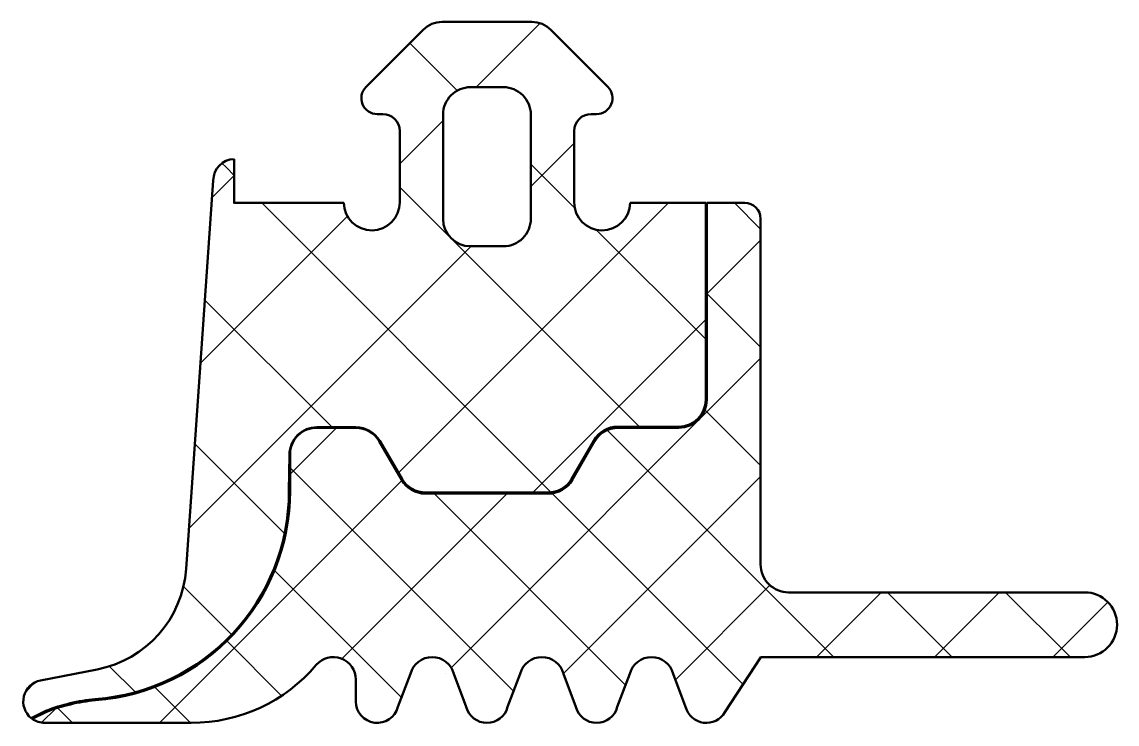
# Model space of a CAD drawing. Extents: x -3.9 to 16.1, y -10 to 2.8.
import ezdxf

# ---------------------------------------------------------------- set-up
doc = ezdxf.new("R2010")
doc.units = 0
for name, color, linetype, lineweight in [('0S-Alu contour', 7, 'Continuous', 50), ('0S-EPDM contour', 22, 'Continuous', 50), ('0S-EPDM hatch', 25, 'Continuous', 25), ('0S-PT contour', 91, 'Continuous', 50), ('0S-PT hatch', 103, 'Continuous', 25)]:
    doc.layers.add(name, color=color, linetype=linetype, lineweight=lineweight)

# ---------------------------------------------------------------- blocks, each defined once
blk = doc.blocks.new('284333__340792B2_4F5E_4FD3_9243_451830A19F41_')
at = {"layer": '0S-EPDM hatch'}
h = blk.add_hatch(dxfattribs=at)
h.set_pattern_fill('ANSI37', color=256, scale=0.625, angle=90, style=0)
edge = h.paths.add_edge_path()
edge.add_arc((2.51, -0.49), 0.51, 181.1235, 360)
edge.add_line((3.02, -0.49), (3.02, 0.81))
edge.add_arc((2.71, 0.81), 0.31, 0, 90)
edge.add_line((2.71, 1.12), (2.61, 1.12))
edge.add_ellipse((2.61, 1.41), major_axis=(-0.29, 0), ratio=1, start_angle=-44.9967, end_angle=89.9944, ccw=False)
edge.add_line((2.405, 1.615), (3.445, 2.656))
edge.add_ellipse((3.792, 2.31), major_axis=(-0.49, 0), ratio=1, start_angle=270, end_angle=315.0202, ccw=False)
edge.add_line((3.792, 2.8), (5.428, 2.8))
edge.add_ellipse((5.428, 2.31), major_axis=(-0.49, 0), ratio=1, start_angle=224.9723, end_angle=270, ccw=False)
edge.add_line((5.775, 2.656), (6.815, 1.615))
edge.add_ellipse((6.61, 1.41), major_axis=(-0.29, 0), ratio=1, start_angle=90.0005, end_angle=225.0024, ccw=False)
edge.add_line((6.61, 1.12), (6.51, 1.12))
edge.add_arc((6.51, 0.81), 0.31, 90, 180)
edge.add_line((6.2, 0.81), (6.2, -0.49))
edge.add_arc((6.71, -0.49), 0.51, 180, 358.8759)
edge.add_line((7.22, -0.5), (8.6, -0.5))
edge.add_line((8.6, -0.5), (8.6, -4.09))
edge.add_ellipse((8.11, -4.09), major_axis=(-0.49, 0), ratio=1, start_angle=90, end_angle=180, ccw=False)
edge.add_line((8.11, -4.58), (6.999, -4.58))
edge.add_arc((6.999, -5.09), 0.51, 90, 150)
edge.add_line((6.557, -4.835), (6.153, -5.535))
edge.add_ellipse((5.729, -5.29), major_axis=(-0.49, 0), ratio=1, start_angle=90, end_angle=150, ccw=False)
edge.add_line((5.729, -5.78), (3.491, -5.78))
edge.add_ellipse((3.491, -5.29), major_axis=(-0.49, 0), ratio=1, start_angle=30, end_angle=90, ccw=False)
edge.add_line((3.067, -5.535), (2.654, -4.84))
edge.add_arc((2.221, -5.09), 0.5, 30, 90)
edge.add_line((2.221, -4.59), (1.51, -4.59))
edge.add_arc((1.51, -5.09), 0.5, 90, 180.0006)
edge.add_line((1.01, -5.09), (1, -5.749))
edge.add_ellipse((-2.807, -5.749), major_axis=(-3.807, 0), ratio=1, start_angle=94.1499, end_angle=180, ccw=False)
edge.add_arc((-2.196, -12.969), 3.439, 95.599, 111.0618)
edge.add_line((-3.432, -9.759), (-3.7, -9.893))
edge.add_ellipse((-3.455, -9.59), major_axis=(-0.39, 0), ratio=1, start_angle=-78.9894, end_angle=51.088, ccw=False)
edge.add_line((-3.529, -9.207), (-2.497, -9.006))
edge.add_arc((-2.881, -7.033), 2.01, 281.0025, 355.9986)
edge.add_line((-0.875, -7.174), (-0.38, -0.09))
edge.add_ellipse((0.01, -0.09), major_axis=(-0.39, 0), ratio=1, start_angle=-88.5306, end_angle=0.0504, ccw=False)
edge.add_line((0, 0.3), (0, -0.5))
edge.add_line((0, -0.5), (2, -0.5))
edge = h.paths.add_edge_path()
edge.add_arc((4.91, -0.79), 0.5, 270, 360.0011)
edge.add_line((5.41, -0.79), (5.41, 1.11))
edge.add_arc((4.91, 1.11), 0.5, 359.9979, 450.0021)
edge.add_line((4.91, 1.61), (4.31, 1.61))
edge.add_arc((4.31, 1.11), 0.5, 89.9979, 180.0021)
edge.add_line((3.81, 1.11), (3.81, -0.79))
edge.add_arc((4.31, -0.79), 0.5, 180, 270)
edge.add_line((4.31, -1.29), (4.91, -1.29))
at = {"layer": '0S-Alu contour', "color": 7}
for points in [[(4.91, 1.61), (4.31, 1.61)], [(3.81, 1.11), (3.81, -0.79)], [(5.41, -0.79), (5.41, 1.11)], [(4.31, -1.29), (4.91, -1.29)]]:
    blk.add_lwpolyline(points, dxfattribs=at)
for centre, start, end in [((4.31, 1.11), 89.9979, 180.0021), ((4.91, 1.11), 359.9979, 90.0021), ((4.31, -0.79), 180, 270), ((4.91, -0.79), 270, 0.0011)]:
    blk.add_arc(centre, 0.5, start, end, dxfattribs=at)
at = {"layer": '0S-EPDM contour', "color": 7}
for points in [[(3.792, 2.8), (5.428, 2.8)], [(2.405, 1.615), (3.445, 2.656)], [(5.775, 2.656), (6.815, 1.615)], [(2.71, 1.12), (2.61, 1.12)], [(6.61, 1.12), (6.51, 1.12)], [(3.02, -0.49), (3.02, 0.81)], [(6.2, 0.81), (6.2, -0.49)], [(0, 0.3), (0, -0.5), (2, -0.5)], [(-0.875, -7.174), (-0.38, -0.09)], [(7.22, -0.5), (8.6, -0.5), (8.6, -4.09)], [(2.221, -4.59), (1.51, -4.59)], [(8.11, -4.58), (6.999, -4.58)], [(3.067, -5.535), (2.654, -4.84)], [(6.557, -4.835), (6.153, -5.535)], [(1.01, -5.09), (1, -5.749)], [(5.729, -5.78), (3.491, -5.78)], [(-3.529, -9.207), (-2.497, -9.006)], [(-3.432, -9.759), (-3.7, -9.893)]]:
    blk.add_lwpolyline(points, dxfattribs=at)
at = {"layer": '0S-EPDM contour', "color": 7, "extrusion": (0, 0, -1)}
for centre, radius, start, end in [((-3.792, 2.31), 0.49, 44.9798, 90), ((-5.428, 2.31), 0.49, 90, 135.0277), ((-2.61, 1.41), 0.29, 270.0056, 44.9967), ((-6.61, 1.41), 0.29, 134.9976, 269.9995), ((-0.01, -0.09), 0.39, 359.9496, 88.5306), ((-8.11, -4.09), 0.49, 180, 270), ((-3.491, -5.29), 0.49, 270, 330), ((-5.729, -5.29), 0.49, 210, 270), ((2.807, -5.749), 3.807, 180, 265.8501), ((3.455, -9.59), 0.39, 308.912, 78.9894)]:
    blk.add_arc(centre, radius, start, end, dxfattribs=at)
at = {"layer": '0S-EPDM contour', "color": 7}
for centre, radius, start, end in [((2.71, 0.81), 0.31, 0, 90), ((6.51, 0.81), 0.31, 90, 180), ((2.51, -0.49), 0.51, 181.1235, 0), ((6.71, -0.49), 0.51, 180, 358.8759), ((1.51, -5.09), 0.5, 90, 180.0006), ((2.221, -5.09), 0.5, 30, 90), ((6.999, -5.09), 0.51, 90, 150), ((-2.881, -7.033), 2.01, 281.0025, 355.9986), ((-2.196, -12.969), 3.439, 95.599, 111.0618)]:
    blk.add_arc(centre, radius, start, end, dxfattribs=at)
blk = doc.blocks.new('284333__BF50B8B4_1E44_476C_8CEA_974C5B5FFE2A_')
at = {"layer": '0S-PT hatch'}
h = blk.add_hatch(dxfattribs=at)
h.set_pattern_fill('ANSI37', color=256, scale=0.48, angle=90, style=0)
edge = h.paths.add_edge_path()
edge.add_line((6.006, -9.083), (6.233, -9.69))
edge.add_arc((6.61, -9.59), 0.39, 194.9291, 345.0709)
edge.add_line((6.987, -9.69), (7.214, -9.083))
edge.add_ellipse((7.61, -9.19), major_axis=(-0.41, 0), ratio=1, start_angle=195.068, end_angle=344.932, ccw=False)
edge.add_line((8.006, -9.083), (8.233, -9.69))
edge.add_arc((8.61, -9.59), 0.39, 194.929, 330.0407)
edge.add_line((8.948, -9.785), (9.605, -8.78))
edge.add_line((9.605, -8.78), (15.51, -8.78))
edge.add_arc((15.51, -8.19), 0.59, 270, 449.9997)
edge.add_line((15.51, -7.6), (10.11, -7.6))
edge.add_ellipse((10.11, -7.09), major_axis=(-0.51, 0), ratio=1, start_angle=-0.0294, end_angle=90.0288, ccw=False)
edge.add_line((9.6, -7.09), (9.6, -0.79))
edge.add_arc((9.31, -0.79), 0.29, 0.0027, 90)
edge.add_line((9.31, -0.5), (8.62, -0.5))
edge.add_line((8.62, -0.5), (8.62, -4.09))
edge.add_ellipse((8.11, -4.09), major_axis=(-0.51, 0), ratio=1, start_angle=90, end_angle=180, ccw=False)
edge.add_line((8.11, -4.6), (6.999, -4.6))
edge.add_arc((6.999, -5.09), 0.49, 90, 150)
edge.add_line((6.574, -4.845), (6.17, -5.545))
edge.add_ellipse((5.729, -5.29), major_axis=(-0.51, 0), ratio=1, start_angle=90, end_angle=150, ccw=False)
edge.add_line((5.729, -5.8), (3.491, -5.8))
edge.add_ellipse((3.491, -5.29), major_axis=(-0.51, 0), ratio=1, start_angle=30, end_angle=90, ccw=False)
edge.add_line((3.05, -5.545), (2.646, -4.845))
edge.add_arc((2.221, -5.09), 0.49, 30, 90)
edge.add_line((2.221, -4.6), (1.52, -4.6))
edge.add_arc((1.5, -5.08), 0.48, 87.6392, 180.9782)
edge.add_line((1.02, -5.088), (1.02, -5.749))
edge.add_ellipse((-2.807, -5.749), major_axis=(-3.827, 0), ratio=1, start_angle=94.1537, end_angle=180, ccw=False)
edge.add_arc((-2.196, -12.969), 3.419, 95.6032, 111.0455)
edge.add_line((-3.424, -9.778), (-3.682, -9.907))
edge.add_arc((-3.455, -9.59), 0.39, 234.3594, 270.0819)
edge.add_line((-3.454, -9.98), (-0.782, -9.98))
edge.add_arc((-0.782, -6.99), 2.99, 270, 319.6801)
edge.add_ellipse((1.81, -9.19), major_axis=(-0.41, 0), ratio=1, start_angle=180.0002, end_angle=319.6801, ccw=False)
edge.add_line((2.22, -9.19), (2.22, -9.59))
edge.add_arc((2.61, -9.59), 0.39, 180.0002, 345.0707)
edge.add_line((2.987, -9.69), (3.214, -9.083))
edge.add_ellipse((3.61, -9.19), major_axis=(-0.41, 0), ratio=1, start_angle=195.068, end_angle=344.932, ccw=False)
edge.add_line((4.006, -9.083), (4.233, -9.69))
edge.add_arc((4.61, -9.59), 0.39, 194.9291, 345.0709)
edge.add_line((4.987, -9.69), (5.214, -9.083))
edge.add_ellipse((5.61, -9.19), major_axis=(-0.41, 0), ratio=1, start_angle=195.068, end_angle=344.932, ccw=False)
at = {"layer": '0S-PT contour', "color": 7}
for points in [[(9.31, -0.5), (8.62, -0.5), (8.62, -4.09)], [(9.6, -7.09), (9.6, -0.79)], [(2.221, -4.6), (1.52, -4.6)], [(8.11, -4.6), (6.999, -4.6)], [(3.05, -5.545), (2.646, -4.845)], [(6.574, -4.845), (6.17, -5.545)], [(1.02, -5.088), (1.02, -5.749)], [(5.729, -5.8), (3.491, -5.8)], [(15.51, -7.6), (10.11, -7.6)], [(8.948, -9.785), (9.605, -8.78), (15.51, -8.78)], [(2.987, -9.69), (3.214, -9.083)], [(4.006, -9.083), (4.233, -9.69)], [(4.987, -9.69), (5.214, -9.083)], [(6.006, -9.083), (6.233, -9.69)], [(6.987, -9.69), (7.214, -9.083)], [(8.006, -9.083), (8.233, -9.69)], [(2.22, -9.19), (2.22, -9.59)], [(-3.424, -9.778), (-3.682, -9.907)], [(-3.454, -9.98), (-0.782, -9.98)]]:
    blk.add_lwpolyline(points, dxfattribs=at)
for centre, radius, start, end in [((9.31, -0.79), 0.29, 0.0027, 90), ((1.5, -5.08), 0.48, 87.6392, 180.9782), ((2.221, -5.09), 0.49, 30, 90), ((6.999, -5.09), 0.49, 90, 150), ((15.51, -8.19), 0.59, 270, 89.9997), ((-0.782, -6.99), 2.99, 270, 319.6801), ((-2.196, -12.969), 3.419, 95.6032, 111.0455), ((2.61, -9.59), 0.39, 180.0002, 345.0707), ((4.61, -9.59), 0.39, 194.9291, 345.0709), ((6.61, -9.59), 0.39, 194.9291, 345.0709), ((8.61, -9.59), 0.39, 194.929, 330.0407), ((-3.455, -9.59), 0.39, 234.3594, 270.0819)]:
    blk.add_arc(centre, radius, start, end, dxfattribs=at)
at = {"layer": '0S-PT contour', "color": 7, "extrusion": (0, 0, -1)}
for centre, radius, start, end in [((-8.11, -4.09), 0.51, 180, 270), ((-3.491, -5.29), 0.51, 270, 330), ((-5.729, -5.29), 0.51, 210, 270), ((2.807, -5.749), 3.827, 180, 265.8463), ((-10.11, -7.09), 0.51, 269.9712, 0.0294), ((-1.81, -9.19), 0.41, 40.3199, 179.9998), ((-3.61, -9.19), 0.41, 15.068, 164.932), ((-5.61, -9.19), 0.41, 15.068, 164.932), ((-7.61, -9.19), 0.41, 15.068, 164.932)]:
    blk.add_arc(centre, radius, start, end, dxfattribs=at)
blk = doc.blocks.new('284333__D3FB3AAB_C88D_4D46_9719_2F2016609E46_')
at = {"layer": '0S-EPDM contour', "color": 7}
blk.add_blockref('284333__340792B2_4F5E_4FD3_9243_451830A19F41_', (0, 0), dxfattribs=at)
at = {"layer": '0S-PT contour', "color": 7}
blk.add_blockref('284333__BF50B8B4_1E44_476C_8CEA_974C5B5FFE2A_', (0, 0), dxfattribs=at)

msp = doc.modelspace()

# ---------------------------------------------------------------- block references
at = {"layer": '0S-Alu contour', "color": 7}
msp.add_blockref('284333__D3FB3AAB_C88D_4D46_9719_2F2016609E46_', (0, 0), dxfattribs=at)

doc.saveas('drawing.dxf')
